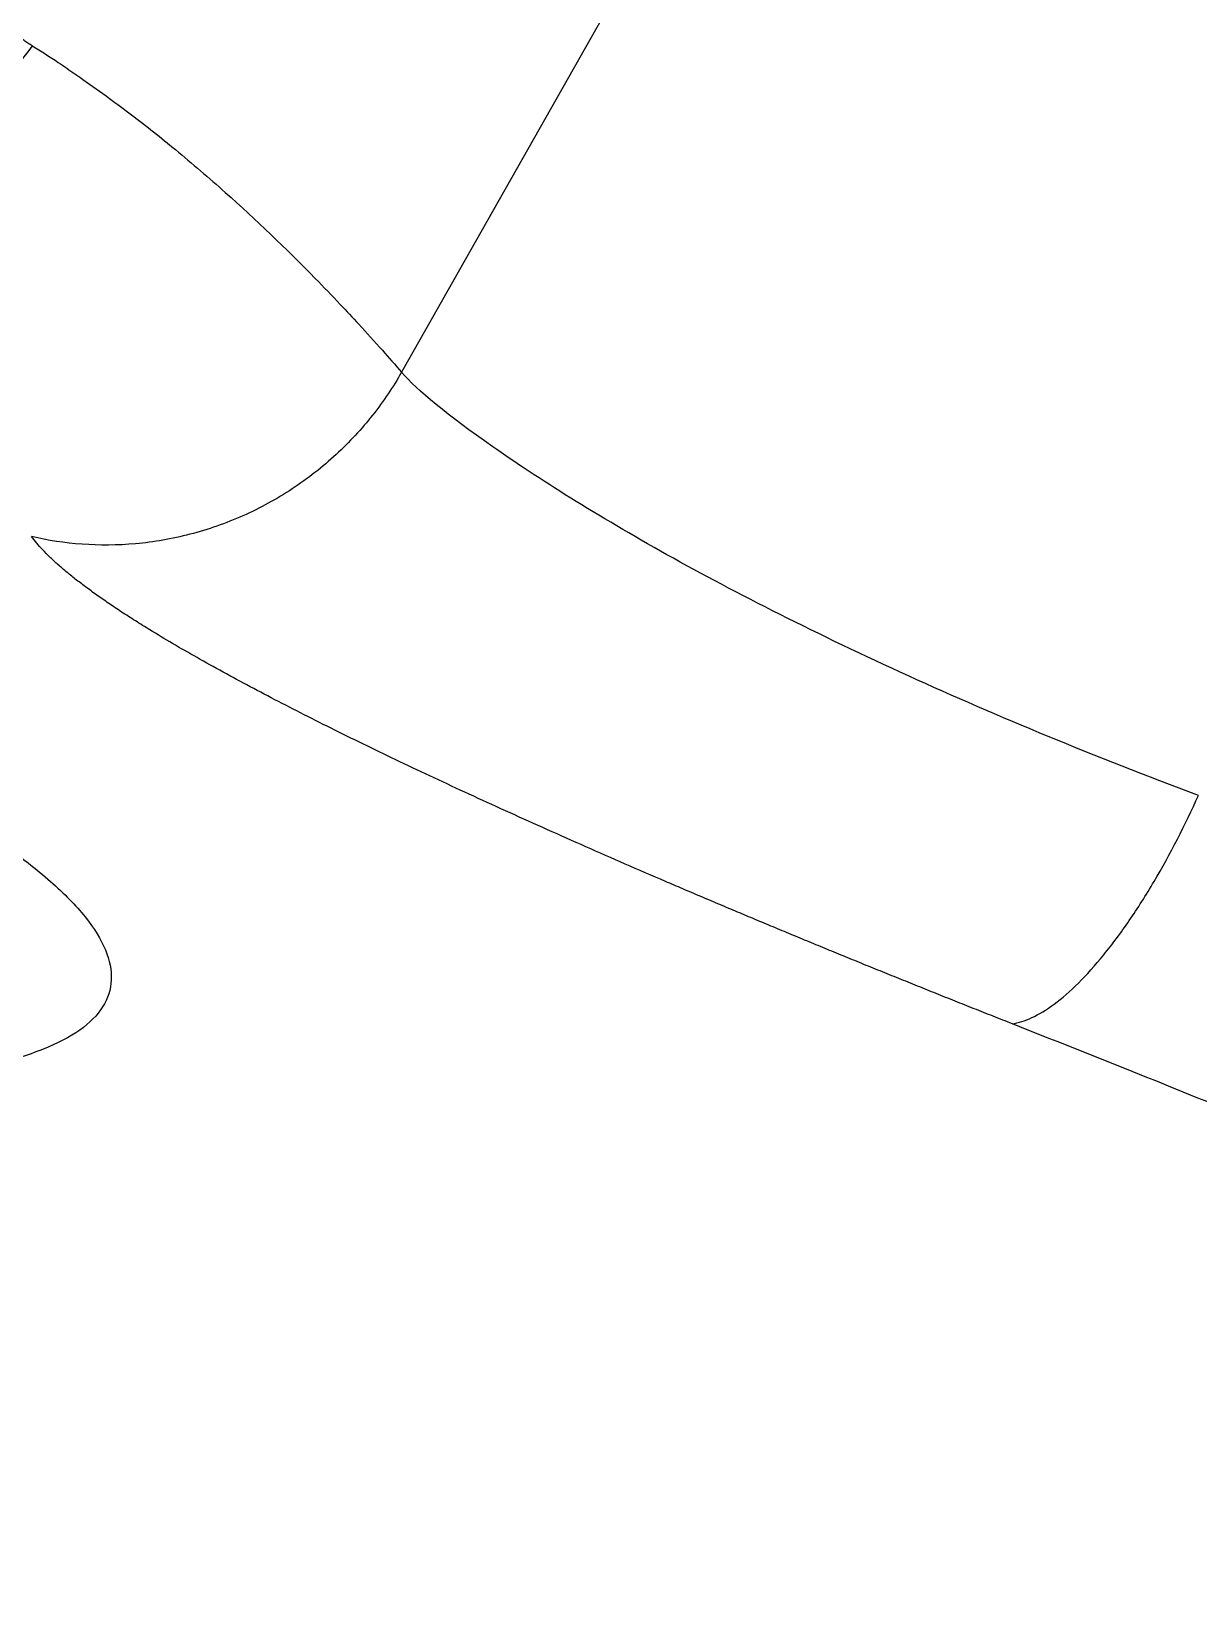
# Model space of a CAD drawing. Extents: x 525 to 613, y 487 to 635.
# Drawn here: x 576.14 to 577.887, y 581.475 to 583.837 of the extents above; entities that cross this region are included whole.
import ezdxf

# ---------------------------------------------------------------- set-up
doc = ezdxf.new("R2010")
doc.units = 0
doc.header["$MEASUREMENT"] = 0
doc.layers.add('1', color=4, linetype='Continuous')
doc.layers.add('STD TEST', color=3, linetype='Continuous')

# ---------------------------------------------------------------- blocks, each defined once
blk = doc.blocks.new('2023 VANGUARD')
at = {"layer": '1', "color": 3, "linetype": 'Continuous', "lineweight": 25}
blk.add_line((8.1236, -8.6765), (7.7341, -9.364), dxfattribs=at)
for points, knots in [([(7.1808, -8.875), (7.1787, -8.8737), (7.1745, -8.8711), (7.1662, -8.8655), (7.152, -8.8549), (7.1327, -8.8372), (7.1108, -8.8123), (7.0902, -8.7836), (7.0707, -8.7515), (7.0541, -8.7198), (7.0401, -8.69), (7.0282, -8.663), (7.0205, -8.6439), (7.0166, -8.6343)], [0, 0, 0, 0, 0.031372, 0.062706, 0.125273, 0.250073, 0.374575, 0.498941, 0.623408, 0.748263, 0.831824, 0.915712, 1, 1, 1, 1]), ([(7.1808, -8.875), (7.1542, -8.9129), (7.1211, -8.9488), (7.0441, -9.0106), (7.0002, -9.0364), (6.9069, -9.0736), (6.8576, -9.085), (6.7604, -9.0928), (6.7126, -9.0893), (6.6682, -9.0798)], [0, 0, 0, 0, 0.25, 0.25, 0.5, 0.5, 0.75, 0.75, 1, 1, 1, 1]), ([(7.1808, -8.875), (7.1842, -8.8771), (7.191, -8.8812), (7.204, -8.8894), (7.218, -8.8986), (7.2366, -8.9113), (7.2623, -8.9291), (7.2945, -8.9522), (7.3411, -8.9868), (7.3993, -9.033), (7.4917, -9.1125), (7.5736, -9.1909), (7.6392, -9.259), (7.6727, -9.295), (7.7033, -9.3288), (7.7245, -9.3531), (7.7341, -9.364)], [0, 0, 0, 0, 0.01605, 0.031976, 0.063534, 0.085607, 0.126052, 0.193897, 0.25073, 0.366047, 0.500565, 0.750204, 0.821553, 0.875075, 0.943596, 1, 1, 1, 1]), ([(7.7341, -9.364), (7.7216, -9.3859), (7.7072, -9.4075), (7.6744, -9.449), (7.6561, -9.4689), (7.6158, -9.5061), (7.5938, -9.5233), (7.5471, -9.5542), (7.5223, -9.5677), (7.4708, -9.5906), (7.4442, -9.5999), (7.3902, -9.6139), (7.3629, -9.6186), (7.3087, -9.6235), (7.2818, -9.6236), (7.2296, -9.6199), (7.2042, -9.616), (7.18, -9.6104)], [0, 0, 0, 0, 0.125, 0.125, 0.25, 0.25, 0.375, 0.375, 0.5, 0.5, 0.625, 0.625, 0.75, 0.75, 0.875, 0.875, 1, 1, 1, 1]), ([(8.9275, -9.9981), (8.7725, -9.9401), (8.6276, -9.8802), (8.4262, -9.7885), (8.3615, -9.7575), (8.2404, -9.6966), (8.1839, -9.6666), (8.0793, -9.6082), (8.0311, -9.5798), (7.9437, -9.5254), (7.9042, -9.4992), (7.8032, -9.4285), (7.7576, -9.3914), (7.7341, -9.364)], [0, 0, 0, 0, 0.25, 0.25, 0.375, 0.375, 0.5, 0.5, 0.625, 0.625, 0.75, 0.75, 1, 1, 1, 1]), ([(5.3828, -9.4882), (5.3915, -9.4897), (5.409, -9.4927), (5.4353, -9.4974), (5.4615, -9.5022), (5.4877, -9.507), (5.5139, -9.5119), (5.5401, -9.517), (5.5663, -9.5221), (5.5925, -9.5273), (5.6186, -9.5326), (5.6447, -9.538), (5.6708, -9.5435), (5.6969, -9.5491), (5.723, -9.5548), (5.7491, -9.5606), (5.7989, -9.5718), (5.8723, -9.589), (5.9684, -9.6129), (6.0633, -9.6378), (6.1871, -9.6722), (6.3368, -9.7173), (6.5066, -9.7742), (6.6643, -9.833), (6.8081, -9.893), (6.9362, -9.9532), (7.0471, -10.0129), (7.1394, -10.0712), (7.2118, -10.1274), (7.2636, -10.1806), (7.2941, -10.2301), (7.303, -10.2753), (7.2901, -10.3156), (7.2556, -10.3505), (7.1998, -10.3796), (7.1235, -10.4027), (7.0276, -10.4194), (6.9133, -10.4297), (6.782, -10.4336), (6.6354, -10.4312), (6.475, -10.4225), (6.303, -10.4078), (6.1214, -10.3874), (5.9641, -10.3659), (5.8355, -10.3462), (5.7055, -10.3249), (5.5416, -10.2955), (5.3775, -10.2626), (5.247, -10.2344), (5.1657, -10.2159), (5.101, -10.2008), (5.0528, -10.1892), (5.0049, -10.1774), (4.9734, -10.1694), (4.9576, -10.1654)], [0, 0, 0, 0, 0.004174, 0.008342, 0.012505, 0.016664, 0.020819, 0.024972, 0.029124, 0.033275, 0.037426, 0.041579, 0.045733, 0.049891, 0.054053, 0.058219, 0.062392, 0.077983, 0.093668, 0.109383, 0.125001, 0.156168, 0.187325, 0.218711, 0.249832, 0.281024, 0.312421, 0.343576, 0.374731, 0.406134, 0.437277, 0.468448, 0.499854, 0.531006, 0.562175, 0.593583, 0.624742, 0.655907, 0.687315, 0.718464, 0.749637, 0.781044, 0.81221, 0.843358, 0.859064, 0.874774, 0.905926, 0.937083, 0.952752, 0.968466, 0.976369, 0.984255, 0.99213, 1, 1, 1, 1]), ([(8.6488, -10.3402), (8.6392, -10.3364), (8.62, -10.3289), (8.5914, -10.3175), (8.563, -10.3062), (8.5347, -10.2949), (8.5065, -10.2836), (8.4786, -10.2723), (8.4508, -10.261), (8.4231, -10.2498), (8.3956, -10.2385), (8.3683, -10.2273), (8.3411, -10.2161), (8.3141, -10.2049), (8.2872, -10.1937), (8.2605, -10.1825), (8.2339, -10.1714), (8.2076, -10.1602), (8.1813, -10.1491), (8.1552, -10.138), (8.0972, -10.1131), (8.0093, -10.0748), (7.8957, -10.0241), (7.7883, -9.9746), (7.6871, -9.9265), (7.593, -9.8799), (7.5204, -9.8423), (7.4664, -9.8132), (7.4275, -9.7915), (7.391, -9.7705), (7.3604, -9.7522), (7.3353, -9.7365), (7.3147, -9.7233), (7.2955, -9.7104), (7.2775, -9.6979), (7.2608, -9.6857), (7.2453, -9.6739), (7.2312, -9.6624), (7.2183, -9.6513), (7.2068, -9.6406), (7.1965, -9.6302), (7.1874, -9.6201), (7.1824, -9.6137), (7.18, -9.6104)], [0, 0, 0, 0, 0.013065, 0.026128, 0.039189, 0.052251, 0.065315, 0.078385, 0.091462, 0.104547, 0.117643, 0.130752, 0.143875, 0.157016, 0.170175, 0.183354, 0.196557, 0.209784, 0.223037, 0.236319, 0.249631, 0.312455, 0.375158, 0.437684, 0.499918, 0.562587, 0.62455, 0.656073, 0.687493, 0.719203, 0.750491, 0.771845, 0.793054, 0.81413, 0.835086, 0.855935, 0.876689, 0.897363, 0.91797, 0.938523, 0.959037, 0.979524, 1, 1, 1, 1]), ([(8.6488, -10.3402), (8.6669, -10.3375), (8.6881, -10.328), (8.723, -10.3021), (8.7352, -10.2916), (8.7601, -10.2669), (8.7728, -10.2527), (8.7984, -10.2213), (8.8113, -10.204), (8.8366, -10.167), (8.8491, -10.1473), (8.8854, -10.0859), (8.9078, -10.0418), (8.9275, -9.9981)], [0, 0, 0, 0, 0.25, 0.25, 0.375, 0.375, 0.5, 0.5, 0.625, 0.625, 0.75, 0.75, 1, 1, 1, 1]), ([(10.6466, -11.216), (10.6088, -11.198), (10.516, -11.1538), (10.3506, -11.0758), (10.1301, -10.9732), (9.8918, -10.8645), (9.6741, -10.7676), (9.4961, -10.6899), (9.336, -10.6213), (9.1711, -10.5519), (9.0014, -10.4817), (8.8268, -10.4108), (8.7086, -10.3639), (8.6488, -10.3402)], [0, 0, 0, 0, 0.0573414, 0.140971, 0.2508652, 0.3911012, 0.5007461, 0.5783819, 0.6582483, 0.7403437, 0.8246675, 0.9112193, 1, 1, 1, 1])]:
    blk.add_open_spline(points, degree=3, knots=knots, dxfattribs=at)
blk = doc.blocks.new('2026 Vanguard')
at = {"layer": 'STD TEST', "color": 1}
blk.add_blockref('2023 VANGUARD', (44.1613, 88.209), dxfattribs=at)

msp = doc.modelspace()

# ---------------------------------------------------------------- block references
at = {"layer": '1'}
msp.add_blockref('2026 Vanguard', (524.7985, 504.4821), dxfattribs=at)

doc.saveas('drawing.dxf')
